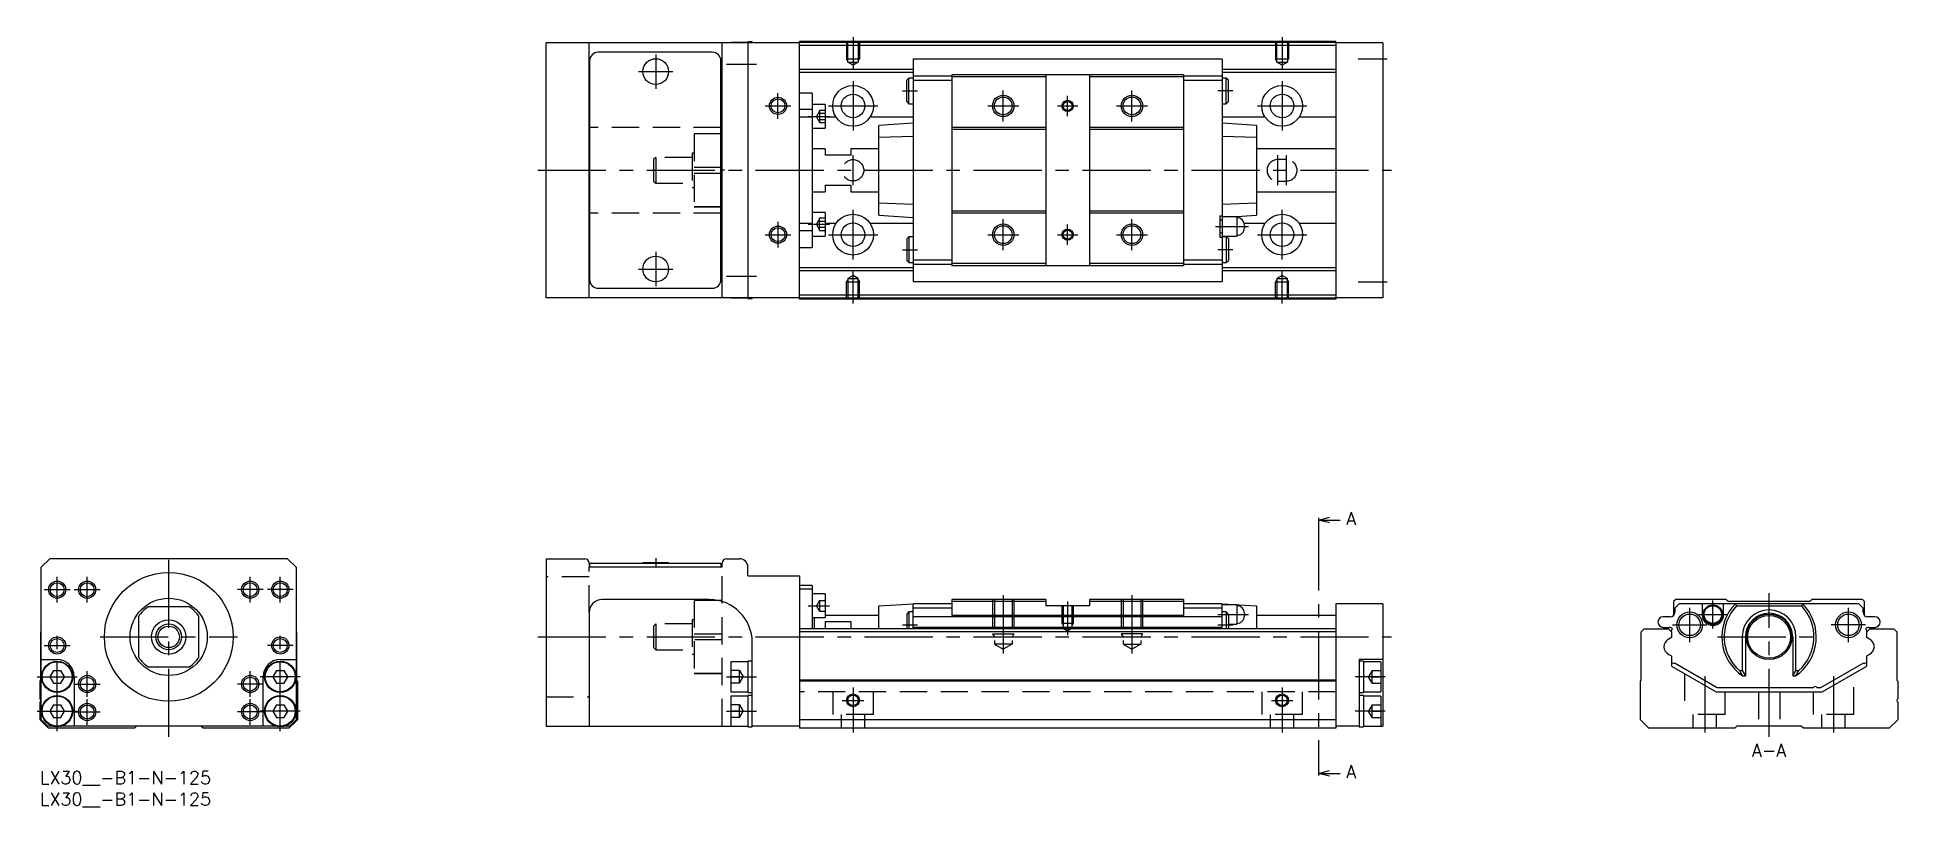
# Model space of a CAD drawing. Extents: x -1 to 433, y -8 to 171.
import ezdxf

# ---------------------------------------------------------------- set-up
doc = ezdxf.new("R2010")
doc.units = 0
doc.header["$LTSCALE"] = 0.5
doc.linetypes.add('CENTER', pattern=[50.8, 31.75, -6.35, 6.35, -6.35])
doc.linetypes.add('DASHED', pattern=[19.05, 12.7, -6.35])
for name, color, linetype in [('MSM_CENTER', 1, 'CENTER'), ('MSM_CONTINUOUS', 7, 'CONTINUOUS'), ('MSM_DASHED', 4, 'DASHED'), ('MSM_NARROW', 5, 'CONTINUOUS'), ('MSM_PART_NUMBER', 7, 'CONTINUOUS')]:
    doc.layers.add(name, color=color, linetype=linetype)
doc.styles.get("Standard").update_dxf_attribs({"font": 'txt.shx', "height": 3, "bigfont": 'bigfont.shx'})

# ---------------------------------------------------------------- blocks, each defined once
blk = doc.blocks.new('*U2')
at = {"layer": 'MSM_PART_NUMBER'}
blk.add_text('LX30__-B1-N-125', height=3, dxfattribs=at).set_placement((0, -3))
blk = doc.blocks.new('*U3')
at = {"layer": 'MSM_PART_NUMBER'}
blk.add_text('LX30__-B1-N-125', height=3, dxfattribs=at).set_placement((0, -8))

msp = doc.modelspace()

# ---------------------------------------------------------------- linework, layer by layer
at = {"layer": 'MSM_CENTER'}
for p, q in [((189.5, 171), (189.5, 163.49)), ((289.5, 171), (289.5, 163.49)), ((143.5, 167), (143.5, 159)), ((307.25, 166), (314, 166)), ((139.5, 163), (147.5, 163)), ((160, 164.7), (167, 164.7)), ((189.5, 160.75), (189.5, 149.25)), ((289.5, 160.75), (289.5, 149.25)), ((172, 152), (172, 158)), ((201, 158.5), (204.5, 158.5)), ((224.5, 151.37), (224.5, 158.62)), ((239.5, 152.63), (239.5, 157.36)), ((254.5, 151.37), (254.5, 158.62)), ((278, 158.5), (274.5, 158.5)), ((169, 155), (175, 155)), ((179, 152.55), (184, 152.55)), ((183.75, 155), (195.25, 155)), ((220.88, 155), (228.13, 155)), ((237.14, 155), (241.87, 155)), ((250.88, 155), (258.13, 155)), ((283.75, 155), (295.25, 155)), ((189.5, 136.5), (189.5, 143.5)), ((288.5, 136.5), (288.5, 143.5)), ((290.5, 136.5), (290.5, 143.5)), ((116, 140), (315, 140)), ((189.5, 119.25), (189.5, 130.75)), ((289.5, 119.25), (289.5, 130.75)), ((172, 128), (172, 122)), ((179, 127.44), (184, 127.44)), ((224.5, 121.37), (224.5, 128.62)), ((239.5, 122.63), (239.5, 127.36)), ((254.5, 121.37), (254.5, 128.62)), ((274, 126.9), (281.7, 126.9)), ((169, 125), (175, 125)), ((183.75, 125), (195.25, 125)), ((201, 121.5), (204.5, 121.5)), ((220.88, 125), (228.13, 125)), ((237.14, 125), (241.87, 125)), ((250.88, 125), (258.13, 125)), ((278, 121.5), (274.5, 121.5)), ((283.75, 125), (295.25, 125)), ((143.5, 121), (143.5, 113)), ((139.5, 117), (147.5, 117)), ((160, 115.3), (167, 115.3)), ((189.5, 109), (189.5, 116.51)), ((289.5, 109), (289.5, 116.51)), ((307.25, 114), (314, 114)), ((298.01, 58), (298.01, 0)), ((30, 8), (30, 51.5)), ((143.5, 49.6), (143.5, 47.49)), ((4, 39.3), (4, 45.3)), ((11, 39.3), (11, 45.3)), ((49, 39.3), (49, 45.3)), ((56, 39.3), (56, 45.3)), ((1, 42.3), (7, 42.3)), ((8, 42.3), (14, 42.3)), ((52, 42.3), (46, 42.3)), ((59, 42.3), (53, 42.3)), ((224.5, 41), (224.5, 27.41)), ((239.5, 39.5), (239.5, 31.69)), ((254.5, 41), (254.5, 27.41)), ((389.9, 33.25), (389.9, 39.75)), ((403, 8), (403, 41.5)), ((179, 38.55), (184, 38.55)), ((274.5, 36.5), (281.7, 36.5)), ((384.5, 30.1), (384.5, 38.1)), ((386.65, 36.5), (393.15, 36.5)), ((421.5, 30.1), (421.5, 38.1)), ((4, 9.35), (4, 32.3)), ((14, 31.3), (46, 31.3)), ((56, 9.35), (56, 32.3)), ((116, 31.3), (315, 31.3)), ((201, 34.1), (204.5, 34.1)), ((274.5, 34.1), (278, 34.1)), ((380.5, 34.1), (388.5, 34.1)), ((391, 31.3), (415, 31.3)), ((425.5, 34.1), (417.5, 34.1)), ((1, 29.3), (7, 29.3)), ((59, 29.3), (53, 29.3)), ((-0.65, 22), (8.65, 22)), ((11, 17.3), (11, 23.3)), ((49, 17.3), (49, 23.3)), ((60.65, 22), (51.35, 22)), ((160, 22), (167, 22)), ((313.5, 22), (306.5, 22)), ((388, 22.18), (388, 9)), ((418, 22.18), (418, 9)), ((8, 20.3), (14, 20.3)), ((52, 20.3), (46, 20.3)), ((189.5, 19.5), (189.5, 9)), ((289.5, 19.5), (289.5, 9)), ((-0.65, 14), (8.65, 14)), ((8, 13.8), (14, 13.8)), ((11, 10.8), (11, 16.8)), ((52, 13.8), (46, 13.8)), ((49, 10.8), (49, 16.8)), ((60.65, 14), (51.35, 14)), ((160, 14), (167, 14)), ((187, 16.5), (192, 16.5)), ((287, 16.5), (292, 16.5)), ((313.5, 14), (306.5, 14))]:
    msp.add_line(p, q, dxfattribs=at)
at = {"layer": 'MSM_CONTINUOUS'}
for p, q in [((118, 110.3), (118, 169.7)), ((177, 169.7), (118, 169.7)), ((128, 110.3), (128, 169.7)), ((159, 110.3), (159, 169.7)), ((161, 169.75), (161, 169.7)), ((165, 169.75), (161, 169.75)), ((166, 169.9), (165, 169.9)), ((165, 169.9), (165, 110.1)), ((166, 169.9), (166, 169.7)), ((302, 170), (177, 170)), ((177, 110), (177, 170)), ((302, 169.8), (177, 169.8)), ((302, 170), (302, 110)), ((313, 169.7), (302, 169.7)), ((313, 169.7), (313, 110.3)), ((128.1, 165.5), (128.1, 114.5)), ((156.7, 167.5), (130.1, 167.5)), ((158.7, 114.5), (158.7, 165.5)), ((302, 169.1), (177, 169.1)), ((275.5, 165.9), (203.5, 165.9)), ((203.5, 165.9), (203.5, 114.1)), ((275.5, 165.9), (275.5, 114.1)), ((203.5, 163.45), (177, 163.45)), ((203.5, 162.75), (177, 162.75)), ((202.5, 161.5), (202, 161)), ((202, 156), (202, 161)), ((203.5, 161.5), (202.5, 161.5)), ((202.5, 155.5), (202.5, 161.5)), ((212.5, 161.95), (203.5, 161.95)), ((212.5, 160.95), (203.5, 160.95)), ((266.5, 162.25), (212.5, 162.25)), ((212.5, 162.25), (212.5, 117.75)), ((234.4, 161.75), (212.5, 161.75)), ((234.4, 162.25), (234.4, 117.75)), ((244.6, 162.25), (244.6, 117.75)), ((266.5, 161.75), (244.6, 161.75)), ((266.5, 162.25), (266.5, 117.75)), ((275.5, 161.95), (266.5, 161.95)), ((275.5, 160.95), (266.5, 160.95)), ((302, 163.45), (275.5, 163.45)), ((302, 162.75), (275.5, 162.75)), ((276.5, 161.5), (275.5, 161.5)), ((277, 161), (276.5, 161.5)), ((276.5, 155.5), (276.5, 161.5)), ((277, 156), (277, 161)), ((128, 158.2), (128.1, 158.2)), ((158.7, 158.2), (159, 158.2)), ((180, 158), (177, 158)), ((180, 158), (180, 122)), ((180, 154.13), (177, 154.13)), ((180, 152.38), (177, 152.38)), ((183, 155.3), (180, 155.3)), ((183, 155.3), (183, 149.8)), ((185.55, 152.36), (183, 152.36)), ((203.5, 152.36), (193.45, 152.36)), ((202, 156), (202.5, 155.5)), ((202.5, 155.5), (203.5, 155.5)), ((275.5, 155.5), (276.5, 155.5)), ((285.55, 152.36), (275.5, 152.36)), ((276.5, 155.5), (277, 156)), ((302, 152.36), (293.45, 152.36)), ((128.1, 150), (128, 150)), ((159, 150), (158.7, 150)), ((159, 148.5), (158.7, 148.5)), ((159, 148.47), (158.7, 148.47)), ((180, 149.8), (183, 149.8)), ((203.5, 151), (195.5, 150.47)), ((195.5, 129.53), (195.5, 150.47)), ((203.5, 147.86), (195.5, 147.6)), ((234.4, 150), (212.5, 150)), ((234.4, 149.5), (212.5, 149.5)), ((266.5, 150), (244.6, 150)), ((266.5, 149.5), (244.6, 149.5)), ((283.5, 150.47), (275.5, 151)), ((283.5, 147.6), (275.5, 147.86)), ((283.5, 150.47), (283.5, 129.53)), ((183, 145), (180, 145)), ((183, 145), (183, 143.5)), ((189, 143.5), (183, 143.5)), ((189, 145), (189, 143.5)), ((195.5, 145), (189, 145)), ((302, 145), (283.5, 145)), ((158.7, 140.72), (159, 140.72)), ((159, 139.28), (158.7, 139.28)), ((180, 135), (183, 135)), ((183, 136.5), (189, 136.5)), ((183, 136.5), (183, 135)), ((189, 136.5), (189, 135)), ((189, 135), (195.5, 135)), ((283.5, 135), (302, 135)), ((159, 131.53), (158.7, 131.53)), ((159, 131.5), (158.7, 131.5)), ((183, 130.19), (180, 130.19)), ((183, 130.19), (183, 124.69)), ((195.5, 132.4), (203.5, 132.14)), ((234.4, 130.5), (212.5, 130.5)), ((266.5, 130.5), (244.6, 130.5)), ((275.5, 132.14), (283.5, 132.4)), ((128.1, 130), (128, 130)), ((159, 130), (158.7, 130)), ((180, 127.62), (177, 127.62)), ((180, 125.87), (177, 125.87)), ((185.55, 127.64), (183, 127.64)), ((203.5, 127.64), (193.45, 127.64)), ((195.5, 129.53), (203.5, 129)), ((234.4, 130), (212.5, 130)), ((266.5, 130), (244.6, 130)), ((275, 129.4), (275, 124.4)), ((275, 129.4), (275.5, 129.4)), ((275.5, 128.4), (275, 128.4)), ((278.95, 129.15), (275.5, 129.15)), ((277.76, 129.15), (283.5, 129.53)), ((278.95, 129.15), (278.95, 124.65)), ((285.55, 127.64), (280.64, 127.64)), ((280.7, 127.2), (280.7, 126.6)), ((302, 127.64), (293.45, 127.64)), ((128.1, 121.8), (128, 121.8)), ((159, 121.8), (158.7, 121.8)), ((177, 122), (180, 122)), ((180, 124.69), (183, 124.69)), ((202.5, 124.5), (202, 124)), ((202, 124), (202, 119)), ((202.5, 124.5), (202.5, 118.5)), ((203.5, 124.5), (202.5, 124.5)), ((275, 125.4), (275.5, 125.4)), ((275, 124.4), (275.5, 124.4)), ((275.5, 124.65), (278.95, 124.65)), ((276.5, 124.5), (275.5, 124.5)), ((276.5, 124.5), (276.5, 118.5)), ((277, 124), (276.5, 124.5)), ((277, 124), (277, 119)), ((203.5, 117.25), (177, 117.25)), ((202, 119), (202.5, 118.5)), ((202.5, 118.5), (203.5, 118.5)), ((212.5, 119.05), (203.5, 119.05)), ((212.5, 118.05), (203.5, 118.05)), ((234.4, 118.25), (212.5, 118.25)), ((266.5, 117.75), (212.5, 117.75)), ((266.5, 118.25), (244.6, 118.25)), ((275.5, 119.05), (266.5, 119.05)), ((275.5, 118.05), (266.5, 118.05)), ((275.5, 118.5), (276.5, 118.5)), ((302, 117.25), (275.5, 117.25)), ((276.5, 118.5), (277, 119)), ((203.5, 116.55), (177, 116.55)), ((203.5, 114.1), (275.5, 114.1)), ((302, 116.55), (275.5, 116.55)), ((177, 110.3), (118, 110.3)), ((130.1, 112.5), (156.7, 112.5)), ((161, 110.3), (161, 110.25)), ((161, 110.25), (165, 110.25)), ((165, 110.1), (166, 110.1)), ((166, 110.3), (166, 110.1)), ((302, 110.9), (177, 110.9)), ((302, 110.2), (177, 110.2)), ((302, 110), (177, 110)), ((313, 110.3), (302, 110.3)), ((298.01, 58.5), (300.51, 59.17)), ((298.01, 59), (298.01, 58)), ((300.51, 57.83), (298.01, 58.5)), ((298.01, 58.5), (303.01, 58.5)), ((2.3, 49.5), (0.3, 47.5)), ((57.7, 49.5), (2.3, 49.5)), ((59.7, 47.5), (57.7, 49.5)), ((118, 49.5), (118, 10.5)), ((118, 49.5), (127, 49.5)), ((128, 48.5), (128, 47.5)), ((128.1, 48.5), (128.1, 47.5)), ((128.1, 48.5), (158.7, 48.5)), ((140.5, 48.6), (146.5, 48.6)), ((140.5, 48.6), (140.5, 48.5)), ((146.5, 48.5), (146.5, 48.6)), ((158.7, 48.5), (158.7, 47.5)), ((159, 47.5), (159, 48.5)), ((160, 49.5), (163, 49.5)), ((0.3, 12), (0.3, 47.5)), ((59.7, 47.5), (59.7, 12)), ((159, 47.5), (128, 47.5)), ((165, 45.5), (165, 47.5)), ((165, 45.5), (177, 45.5)), ((177, 45.5), (177, 10)), ((156, 40), (131, 40)), ((180, 43.3), (177, 43.3)), ((180, 42.45), (177, 42.45)), ((180, 43.3), (180, 33.2)), ((183, 41.3), (180, 41.3)), ((183, 41.3), (183, 35.8)), ((212.5, 40), (212.5, 36.29)), ((234.4, 40), (212.5, 40)), ((234.4, 39.5), (212.5, 39.5)), ((234.4, 40), (234.4, 38.5)), ((266.5, 40), (244.6, 40)), ((244.6, 40), (244.6, 38.5)), ((266.5, 39.5), (244.6, 39.5)), ((266.5, 40), (266.5, 36.29)), ((381.25, 40), (380.75, 39.5)), ((380.75, 39.5), (380.75, 36.29)), ((393, 40), (381.25, 40)), ((393.5, 39.5), (393, 40)), ((412.5, 39.5), (393.5, 39.5)), ((413, 40), (412.5, 39.5)), ((424.75, 40), (413, 40)), ((425.25, 39.5), (424.75, 40)), ((425.25, 36.29), (425.25, 39.5)), ((23, 26.48), (23, 36.12)), ((34.82, 38.3), (25.18, 38.3)), ((37, 26.48), (37, 36.12)), ((128, 37), (128, 10.5)), ((180, 35.8), (183, 35.8)), ((180.5, 33.2), (180.5, 35.8)), ((195.5, 36.3), (183, 36.3)), ((183, 34.87), (189, 34.87)), ((183, 34.87), (183, 33.2)), ((189, 34.87), (189, 33.2)), ((195.5, 38.5), (203.5, 39)), ((195.5, 33.2), (195.5, 38.5)), ((202.5, 37.1), (202, 36.6)), ((202, 36.6), (202, 33.2)), ((203.5, 37.1), (202.5, 37.1)), ((202.5, 37.1), (202.5, 33.2)), ((212.5, 39), (203.5, 39)), ((203.5, 33.2), (203.5, 39)), ((212.5, 38), (203.5, 38)), ((275.5, 36), (203.5, 36)), ((266.5, 36.29), (212.5, 36.29)), ((244.6, 38.5), (234.4, 38.5)), ((275.5, 39), (266.5, 39)), ((275.5, 38), (266.5, 38)), ((275.5, 39), (283.5, 38.5)), ((275.5, 33.2), (275.5, 39)), ((278.95, 38.75), (275.5, 38.75)), ((276.5, 37.1), (275.5, 37.1)), ((277, 36.6), (276.5, 37.1)), ((276.5, 37.1), (276.5, 33.2)), ((277, 36.6), (277, 33.2)), ((278.95, 38.75), (278.95, 34.25)), ((280.7, 36.8), (280.7, 36.2)), ((283.5, 38.5), (283.5, 33.2)), ((302, 36.3), (283.5, 36.3)), ((302, 39), (302, 10)), ((313, 39), (302, 39)), ((313, 39), (313, 10.5)), ((380.05, 36), (378.35, 36)), ((382.05, 39), (381.05, 38)), ((381.05, 38), (381.05, 37)), ((423.95, 39), (382.05, 39)), ((387.4, 39), (387.4, 36.5)), ((392.4, 36.5), (392.4, 39)), ((395.14, 39), (395.4, 38.5)), ((395.4, 38.5), (410.6, 38.5)), ((410.6, 38.5), (410.86, 39)), ((424.95, 38), (423.95, 39)), ((424.95, 37), (424.95, 38)), ((427.65, 36), (425.95, 36)), ((0.2, 32.5), (0.3, 32.6)), ((0.2, 21.2), (0.2, 32.5)), ((59.7, 32.6), (59.8, 32.5)), ((59.8, 32.5), (59.8, 21.2)), ((302, 33.2), (177, 33.2)), ((302, 32.5), (177, 32.5)), ((275.5, 33.5), (203.5, 33.5)), ((277, 34.25), (278.95, 34.25)), ((373.2, 32.5), (373.9, 33.2)), ((373.2, 21.2), (373.2, 32.5)), ((373.9, 33.2), (379.55, 33.2)), ((378.35, 33.5), (379.75, 33.5)), ((380.25, 31.15), (379.5, 30.72)), ((379.55, 33.2), (380.25, 32.5)), ((380.2, 32.7), (380.2, 32.55)), ((380.25, 32.5), (380.25, 31.15)), ((396.74, 31.3), (396.74, 23.45)), ((397.5, 31.3), (397.5, 22.2)), ((408.5, 31.3), (408.5, 22.2)), ((409.26, 23.45), (409.26, 31.3)), ((425.75, 32.5), (426.45, 33.2)), ((425.75, 32.5), (425.8, 32.55)), ((425.75, 31.15), (425.75, 32.5)), ((425.75, 31.15), (425.75, 32.5)), ((426.4, 30.78), (425.75, 31.15)), ((426.4, 30.78), (425.75, 31.15)), ((425.8, 32.55), (425.8, 32.7)), ((426.25, 33.5), (427.65, 33.5)), ((426.45, 33.2), (432.1, 33.2)), ((432.1, 33.2), (432.8, 32.5)), ((432.8, 32.5), (432.8, 21.2)), ((166, 10.35), (166, 30)), ((379.6, 27.22), (380.25, 26.85)), ((380.25, 26.85), (380.25, 24.5)), ((425.75, 26.85), (426.5, 27.28)), ((425.75, 26.85), (426.5, 27.28)), ((425.75, 25.45), (425.75, 26.85)), ((425.75, 24.5), (425.75, 26.85)), ((0.3, 26), (4, 26)), ((3.13, 23.5), (2.27, 22)), ((2.27, 22), (3.13, 20.5)), ((3.13, 23.5), (4.87, 23.5)), ((5.73, 22), (4.87, 23.5)), ((4.87, 20.5), (5.73, 22)), ((8, 22), (8, 10.5)), ((25.18, 24.3), (34.82, 24.3)), ((52, 10.5), (52, 22)), ((55.13, 23.5), (54.27, 22)), ((54.27, 22), (55.13, 20.5)), ((55.13, 23.5), (56.87, 23.5)), ((56, 26), (59.7, 26)), ((57.73, 22), (56.87, 23.5)), ((56.87, 20.5), (57.73, 22)), ((165, 25.5), (161, 25.5)), ((161, 25.5), (161, 18.5)), ((166, 25.65), (165, 25.65)), ((165, 25.65), (165, 18.35)), ((313, 26), (307.5, 26)), ((307.5, 26), (307.5, 10.35)), ((308.5, 25.65), (307.5, 25.65)), ((308.5, 25.65), (308.5, 18.35)), ((312.5, 25.5), (308.5, 25.5)), ((312.5, 25.5), (312.5, 18.5)), ((380.25, 24.5), (390.64, 18.5)), ((380.7, 25.16), (381.1, 25.16)), ((381.1, 25.16), (390.91, 19.5)), ((396.07, 23.45), (396.74, 23.45)), ((396.74, 23.45), (397.5, 22.2)), ((396.82, 22.2), (397.5, 22.2)), ((408.5, 22.2), (409.26, 23.45)), ((408.5, 22.2), (409.18, 22.2)), ((409.26, 23.45), (409.93, 23.45)), ((415.09, 19.5), (424.9, 25.16)), ((415.36, 18.5), (425.75, 24.5)), ((424.9, 25.16), (425.3, 25.16)), ((0, 21), (0.2, 21.2)), ((0, 16.9), (0, 21)), ((3.13, 20.5), (4.87, 20.5)), ((55.13, 20.5), (56.87, 20.5)), ((59.8, 21.2), (60, 21)), ((60, 21), (60, 12)), ((161, 18.5), (165, 18.5)), ((165, 17.5), (161, 17.5)), ((161, 17.5), (161, 10.5)), ((165, 18.35), (166, 18.35)), ((166, 17.65), (165, 17.65)), ((165, 17.65), (165, 10.35)), ((302, 21.2), (177, 21.2)), ((302, 21), (177, 21)), ((307.5, 18.35), (308.5, 18.35)), ((308.5, 17.65), (307.5, 17.65)), ((308.5, 18.5), (312.5, 18.5)), ((308.5, 17.65), (308.5, 10.35)), ((312.5, 17.5), (308.5, 17.5)), ((312.5, 17.5), (312.5, 10.5)), ((373, 21), (373.2, 21.2)), ((373, 12), (373, 21)), ((390.64, 18.5), (415.36, 18.5)), ((390.91, 19.5), (413.35, 19.5)), ((414.15, 19.5), (415.09, 19.5)), ((432.8, 21.2), (433, 21)), ((433, 21), (433, 16.9)), ((0, 12), (0, 16.1)), ((3.13, 15.5), (2.27, 14)), ((2.27, 14), (3.13, 12.5)), ((3.13, 15.5), (4.87, 15.5)), ((5.73, 14), (4.87, 15.5)), ((4.87, 12.5), (5.73, 14)), ((55.13, 15.5), (54.27, 14)), ((54.27, 14), (55.13, 12.5)), ((55.13, 15.5), (56.87, 15.5)), ((57.73, 14), (56.87, 15.5)), ((56.87, 12.5), (57.73, 14)), ((433, 16.1), (433, 12)), ((2, 10), (0, 12)), ((1.8, 10.5), (0.3, 12)), ((2.96, 10.5), (1.8, 10.5)), ((22, 10), (2, 10)), ((3.13, 12.5), (4.87, 12.5)), ((54.96, 10.5), (5.04, 10.5)), ((22.5, 10.5), (22, 10)), ((38, 10), (37.5, 10.5)), ((58, 10), (38, 10)), ((55.13, 12.5), (56.87, 12.5)), ((58.2, 10.5), (57.04, 10.5)), ((60, 12), (58, 10)), ((59.7, 12), (58.2, 10.5)), ((118, 10.5), (165, 10.5)), ((165, 10.35), (166, 10.35)), ((177, 10.5), (166, 10.5)), ((302, 12), (177, 12)), ((302, 10), (177, 10)), ((307.5, 10.5), (302, 10.5)), ((307.5, 10.35), (308.5, 10.35)), ((308.5, 10.5), (313, 10.5)), ((375, 10), (373, 12)), ((395, 10), (375, 10)), ((395.5, 10.5), (395, 10)), ((410.5, 10.5), (395.5, 10.5)), ((411, 10), (410.5, 10.5)), ((431, 10), (411, 10)), ((433, 12), (431, 10)), ((298.01, -0.5), (300.51, 0.17)), ((298.01, 0), (298.01, -1)), ((300.51, -1.17), (298.01, -0.5)), ((298.01, -0.5), (303.01, -0.5))]:
    msp.add_line(p, q, dxfattribs=at)
for centre, radius in [((143.5, 163), 3), ((172, 155), 1.62), ((189.5, 155), 4.75), ((189.5, 155), 2.75), ((224.5, 155), 2.07), ((254.5, 155), 2.07), ((289.5, 155), 4.75), ((289.5, 155), 2.75), ((239.5, 155), 1.06), ((172, 125), 1.62), ((189.5, 125), 4.75), ((189.5, 125), 2.75), ((224.5, 125), 2.07), ((239.5, 125), 1.06), ((254.5, 125), 2.07), ((289.5, 125), 4.75), ((289.5, 125), 2.75), ((143.5, 117), 3), ((4, 42.3), 1.62), ((11, 42.3), 1.62), ((30, 31.3), 15), ((49, 42.3), 1.62), ((56, 42.3), 1.62), ((30, 31.3), 9), ((30, 31.3), 4), ((384.5, 34.1), 3), ((384.5, 34.1), 2.5), ((389.9, 36.5), 2.25), ((389.9, 36.5), 2.05), ((403, 31.3), 5.3), ((403, 31.3), 5), ((421.5, 34.1), 3), ((421.5, 34.1), 2.5), ((4, 29.3), 1.62), ((30, 31.3), 3), ((30, 31.3), 2.5), ((56, 29.3), 1.62), ((4, 22), 3.65), ((4, 22), 3.5), ((11, 20.3), 1.62), ((49, 20.3), 1.62), ((56, 22), 3.65), ((56, 22), 3.5), ((4, 14), 3.65), ((4, 14), 3.5), ((56, 14), 3.65), ((56, 14), 3.5), ((189.5, 16.5), 1.23), ((289.5, 16.5), 1.23), ((11, 13.8), 1.62), ((49, 13.8), 1.62)]:
    msp.add_circle(centre, radius, dxfattribs=at)
for centre, radius, start, end in [((130.1, 165.5), 2, 90, 180), ((156.7, 165.5), 2, 0, 90), ((278.95, 127.2), 1.75, 0, 90), ((278.95, 126.6), 1.75, 270, 0), ((130.1, 114.5), 2, 180, 270), ((156.7, 114.5), 2, 270, 0), ((127, 48.5), 1, 0, 90), ((160, 48.5), 1, 90, 180), ((163, 47.5), 2, 0, 90), ((131, 37), 3, 90, 180), ((156, 30), 10, 0, 90), ((30, 31.3), 8.5, 124.5603, 145.4397), ((30, 31.3), 8.5, 34.5603, 55.4397), ((278.95, 36.8), 1.75, 0, 90), ((278.95, 36.2), 1.75, 270, 0), ((378.35, 34.75), 1.25, 90, 270), ((380.05, 37), 1, 270, 0), ((389.9, 36.5), 2.5, 180, 0), ((403, 31.3), 11, 135.573, 235.8196), ((403, 31.3), 10.47, 136.5713, 228.5552), ((403, 31.3), 6.26, 0, 180), ((403, 31.3), 5.5, 0, 180), ((403, 31.3), 11, 304.1804, 44.427), ((403, 31.3), 10.47, 311.4448, 43.4287), ((425.95, 37), 1, 180, 270), ((427.65, 34.75), 1.25, 270, 90), ((380.65, 28.85), 2.2, 121.4553, 176.019), ((379.75, 32.5), 1, 41.234, 90), ((380.7, 32.7), 0.5, 113.3254, 180), ((426.25, 32.5), 1, 90, 138.766), ((425.3, 32.7), 0.5, 0, 66.6746), ((425.35, 28.85), 2.2, 3.981, 61.4552), ((30, 31.3), 8.5, 214.5603, 235.4397), ((30, 31.3), 8.5, 304.5603, 325.4397), ((380.65, 29.15), 2.2, 183.981, 241.4552), ((425.35, 29.15), 2.2, 301.4553, 356.019), ((425.35, 29.15), 2.2, 301.4553, 356.019), ((4, 22), 4, 0, 90), ((56, 22), 4, 90, 180), ((380.7, 25.66), 0.5, 205.8419, 270), ((404, 27.35), 8.83, 206.1475, 215.6253), ((402, 27.35), 8.84, 324.3755, 333.8517), ((425.3, 25.66), 0.5, 270, 334.1581), ((413.75, 19.2), 0.5, 36.8699, 143.1301), ((-0.3, 16.5), 0.5, 306.8699, 53.1301), ((433.3, 16.5), 0.5, 126.8699, 233.1301), ((2.3, 12.5), 2, 216.8699, 233.1301), ((57.7, 12.5), 2, 306.8699, 323.1301)]:
    msp.add_arc(centre, radius, start, end, dxfattribs=at)
at = {"layer": 'MSM_DASHED'}
for p, q in [((188, 170), (188, 166)), ((188.27, 165.2), (188.27, 170)), ((190.73, 170), (190.73, 165.2)), ((191, 170), (191, 166)), ((288, 170), (288, 166)), ((288.27, 165.2), (288.27, 170)), ((290.73, 170), (290.73, 165.2)), ((291, 170), (291, 166)), ((188.27, 165.53), (188, 166)), ((188, 166), (191, 166)), ((188.27, 165.2), (190.73, 165.2)), ((189.5, 164.49), (188.27, 165.2)), ((190.73, 165.2), (189.5, 164.49)), ((190.73, 165.53), (191, 166)), ((288.27, 165.53), (288, 166)), ((288, 166), (291, 166)), ((288.27, 165.2), (290.73, 165.2)), ((289.5, 164.49), (288.27, 165.2)), ((290.73, 165.2), (289.5, 164.49)), ((290.73, 165.53), (291, 166)), ((181.7, 153.8), (180.98, 152.55)), ((181.7, 151.3), (180.98, 152.55)), ((181.7, 154), (183, 154)), ((181.7, 154), (181.7, 151.11)), ((181.7, 153.28), (183, 153.28)), ((181.7, 151.83), (183, 151.83)), ((158.7, 150), (128.1, 150)), ((152.5, 148.5), (152.5, 131.5)), ((158.7, 148.5), (152.5, 148.5)), ((158.7, 148.47), (152.5, 148.47)), ((181.7, 151.11), (183, 151.11)), ((152, 144), (152, 136)), ((152.5, 144), (152, 144)), ((143.5, 143), (143, 142.5)), ((143, 142.5), (143, 137.5)), ((143.5, 143), (143.5, 137)), ((152, 143), (143.5, 143)), ((152.5, 140.72), (158.7, 140.72)), ((158.7, 139.28), (152.5, 139.28)), ((159.5, 140), (159, 140)), ((290.5, 142.5), (288.5, 142.5)), ((143, 137.5), (143.5, 137)), ((143.5, 137), (152, 137)), ((152, 136), (152.5, 136)), ((288.5, 137.5), (290.5, 137.5)), ((152.5, 131.53), (158.7, 131.53)), ((152.5, 131.5), (158.7, 131.5)), ((158.7, 130), (128.1, 130)), ((181.7, 128.69), (180.98, 127.44)), ((181.7, 126.19), (180.98, 127.44)), ((181.7, 128.89), (183, 128.89)), ((181.7, 126), (181.7, 128.89)), ((181.7, 128.17), (183, 128.17)), ((181.7, 126.72), (183, 126.72)), ((181.7, 126), (183, 126)), ((188.27, 114.47), (188, 114)), ((188, 110), (188, 114)), ((188, 114), (191, 114)), ((189.5, 115.51), (188.27, 114.8)), ((188.27, 114.8), (188.27, 110)), ((188.27, 114.8), (190.73, 114.8)), ((190.73, 114.8), (189.5, 115.51)), ((190.73, 110), (190.73, 114.8)), ((190.73, 114.47), (191, 114)), ((191, 110), (191, 114)), ((288.27, 114.47), (288, 114)), ((288, 110), (288, 114)), ((288, 114), (291, 114)), ((289.5, 115.51), (288.27, 114.8)), ((288.27, 114.8), (288.27, 110)), ((288.27, 114.8), (290.73, 114.8)), ((290.73, 114.8), (289.5, 115.51)), ((290.73, 110), (290.73, 114.8)), ((290.73, 114.47), (291, 114)), ((291, 110), (291, 114)), ((128, 45.3), (118, 45.3)), ((128, 37), (128, 47.5)), ((159, 10.5), (159, 47.5)), ((152.5, 39.8), (152.5, 22.8)), ((159, 39.8), (152.5, 39.8)), ((159, 39.77), (152.5, 39.77)), ((181.7, 39.8), (180.98, 38.55)), ((181.7, 39.8), (183, 39.8)), ((181.7, 39.8), (181.7, 37.3)), ((222, 40), (222, 32)), ((222.43, 40), (222.43, 29.6)), ((226.57, 40), (226.57, 29.6)), ((227, 40), (227, 32)), ((252, 40), (252, 32)), ((252.43, 40), (252.43, 29.6)), ((256.57, 40), (256.57, 29.6)), ((257, 40), (257, 32)), ((152, 35.3), (152, 27.3)), ((152.5, 35.3), (152, 35.3)), ((181.7, 37.3), (180.98, 38.55)), ((181.7, 38.55), (183, 38.55)), ((181.7, 37.3), (183, 37.3)), ((238.2, 38.5), (238.2, 34.5)), ((238.44, 38.5), (238.44, 33.3)), ((240.56, 33.3), (240.56, 38.5)), ((240.8, 38.5), (240.8, 34.5)), ((143.5, 34.3), (143, 33.8)), ((143, 33.8), (143, 28.8)), ((143.5, 34.3), (143.5, 28.3)), ((152, 34.3), (143.5, 34.3)), ((152.5, 32.02), (159, 32.02)), ((159, 30.58), (152.5, 30.58)), ((222, 32), (222.43, 31.25)), ((222, 32), (227, 32)), ((227, 32), (226.57, 31.25)), ((238.2, 34.5), (238.44, 34.08)), ((238.2, 34.5), (240.8, 34.5)), ((240.56, 33.3), (238.44, 33.3)), ((238.44, 33.3), (239.5, 32.69)), ((239.5, 32.69), (240.56, 33.3)), ((240.8, 34.5), (240.56, 34.08)), ((257, 32), (252, 32)), ((252, 32), (252.43, 31.25)), ((257, 32), (256.57, 31.25)), ((143, 28.8), (143.5, 28.3)), ((143.5, 28.3), (152, 28.3)), ((152, 27.3), (152.5, 27.3)), ((226.57, 29.6), (222.43, 29.6)), ((222.43, 29.6), (224.5, 28.41)), ((226.57, 29.6), (224.5, 28.41)), ((252.43, 29.6), (256.57, 29.6)), ((252.43, 29.6), (254.5, 28.41)), ((256.57, 29.6), (254.5, 28.41)), ((152.5, 22.83), (159, 22.83)), ((152.5, 22.8), (159, 22.8)), ((163, 23.5), (161, 23.5)), ((163, 22), (161, 22)), ((163, 20.5), (163, 23.5)), ((163, 23.5), (163.87, 22)), ((163, 20.5), (163.87, 22)), ((310.5, 23.5), (309.63, 22)), ((310.5, 20.5), (309.63, 22)), ((310.5, 20.5), (310.5, 23.5)), ((310.5, 23.5), (312.5, 23.5)), ((310.5, 22), (312.5, 22)), ((383.25, 22.77), (383.25, 13.2)), ((422.75, 13.2), (422.75, 22.77)), ((163, 20.5), (161, 20.5)), ((302, 18.5), (177, 18.5)), ((184.75, 18.5), (184.75, 13.2)), ((194.25, 13.2), (194.25, 18.5)), ((284.75, 18.5), (284.75, 13.2)), ((294.25, 13.2), (294.25, 18.5)), ((310.5, 20.5), (312.5, 20.5)), ((392.75, 13.2), (392.75, 18.5)), ((400.5, 18.5), (400.5, 10.5)), ((405.5, 18.5), (405.5, 10.5)), ((413.25, 18.5), (413.25, 13.2)), ((118, 17.3), (128, 17.3)), ((163, 15.5), (161, 15.5)), ((163, 14), (161, 14)), ((163, 12.5), (163, 15.5)), ((163, 15.5), (163.87, 14)), ((163, 12.5), (163.87, 14)), ((194.25, 13.2), (184.75, 13.2)), ((186.75, 13.2), (186.75, 10)), ((192.25, 10), (192.25, 13.2)), ((294.25, 13.2), (284.75, 13.2)), ((286.75, 13.2), (286.75, 10)), ((292.25, 10), (292.25, 13.2)), ((310.5, 15.5), (309.63, 14)), ((310.5, 12.5), (309.63, 14)), ((310.5, 12.5), (310.5, 15.5)), ((310.5, 15.5), (312.5, 15.5)), ((310.5, 14), (312.5, 14)), ((392.75, 13.2), (383.25, 13.2)), ((385.25, 13.2), (385.25, 10)), ((390.75, 10), (390.75, 13.2)), ((422.75, 13.2), (413.25, 13.2)), ((415.25, 13.2), (415.25, 10)), ((420.75, 10), (420.75, 13.2)), ((163, 12.5), (161, 12.5)), ((310.5, 12.5), (312.5, 12.5))]:
    msp.add_line(p, q, dxfattribs=at)
msp.add_circle((189.5, 140), 2.5, dxfattribs=at)
for centre, start, end in [((288.5, 140), 90, 270), ((290.5, 140), 270, 90)]:
    msp.add_arc(centre, 2.5, start, end, dxfattribs=at)
at = {"layer": 'MSM_NARROW'}
for centre, radius in [((172, 155), 2), ((224.5, 155), 2.5), ((239.5, 155), 1.3), ((254.5, 155), 2.5), ((172, 125), 2), ((224.5, 125), 2.5), ((239.5, 125), 1.3), ((254.5, 125), 2.5), ((4, 42.3), 2), ((11, 42.3), 2), ((49, 42.3), 2), ((56, 42.3), 2), ((4, 29.3), 2), ((56, 29.3), 2), ((11, 20.3), 2), ((49, 20.3), 2), ((189.5, 16.5), 1.5), ((289.5, 16.5), 1.5), ((11, 13.8), 2), ((49, 13.8), 2)]:
    msp.add_circle(centre, radius, dxfattribs=at)

# ---------------------------------------------------------------- block references
at = {"layer": 'MSM_CONTINUOUS'}
for name in ['*U2', '*U3']:
    msp.add_blockref(name, (0, 0), dxfattribs=at)

# ---------------------------------------------------------------- texts
at = {"layer": 'MSM_PART_NUMBER'}
for s, p in [('A', (304.42, 57.37)), ('A-A', (399.01, 3.36)), ('A', (304.42, -1.63))]:
    msp.add_text(s, height=3, dxfattribs=at).set_placement(p)

doc.saveas('drawing.dxf')
